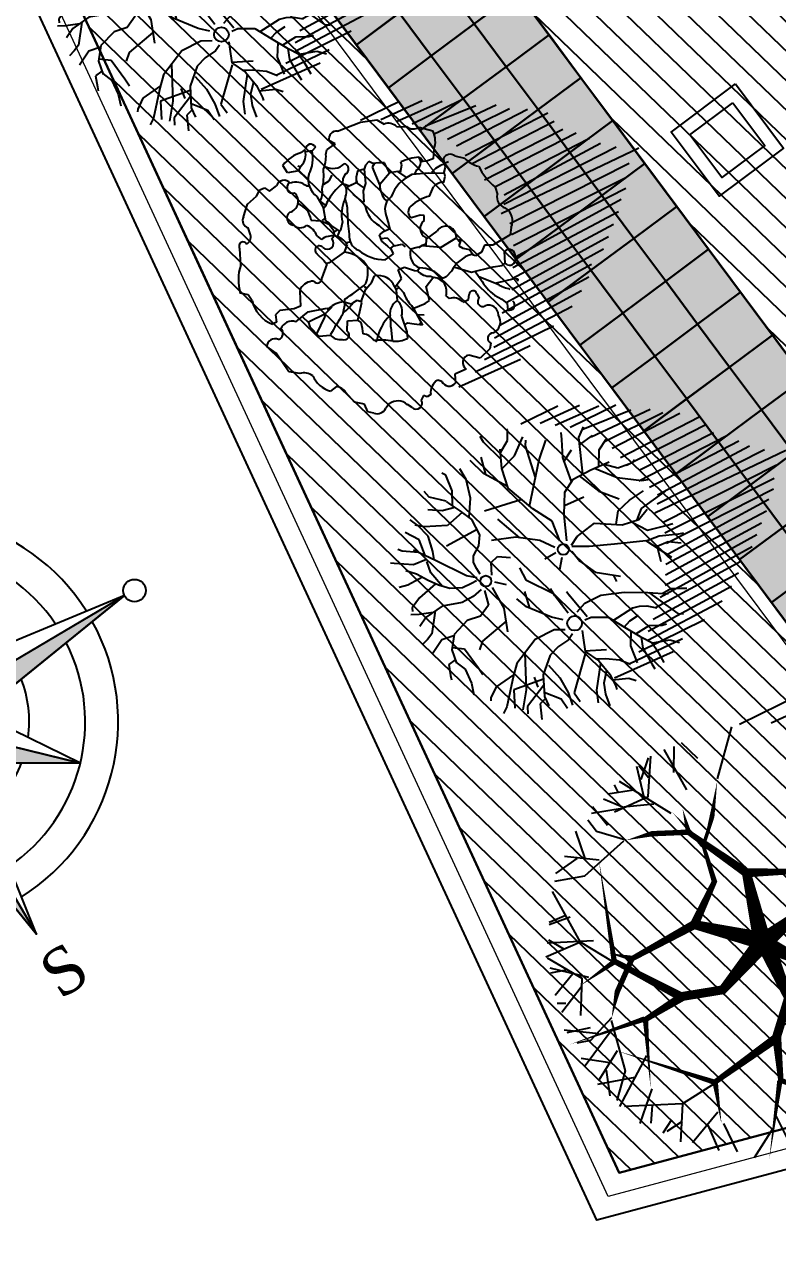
# Model space of a CAD drawing. Header units: millimetres. Extents: x 60.6 to 115.2, y 47.4 to 73.6.
# Drawn here: x 66.14 to 71.77, y 48 to 57.08 of the extents above; entities that cross this region are included whole.
import ezdxf

# ---------------------------------------------------------------- set-up
doc = ezdxf.new("R2010")
doc.units = ezdxf.units.MM
for name, color, linetype in [('3', 4, 'Continuous'), ('bord', 251, 'Continuous'), ('sculptures', 7, 'Continuous'), ('trees', 118, 'Continuous'), ('trees 2', 114, 'Continuous')]:
    doc.layers.add(name, color=color, linetype=linetype)
doc.layers.add('hatch 3', color=7, linetype='Continuous', true_color=0x57792a)
doc.layers.add('paving', color=251, linetype='Continuous', lineweight=30)
doc.styles.get("Standard").update_dxf_attribs({"font": 'arial.ttf'})
doc.linetypes.add('FENCELINE1', pattern='A,6.35,-2.54,[133,ltypeshp.shx,S=2.54,R=0,X=-2.54,Y=0],-2.54,25.4', length=36.83)
pattern_1 = [(136, (-529.26526, -497.64566), (-0.110277016, -0.114195193), [])]

# ---------------------------------------------------------------- blocks, each defined once
blk = doc.blocks.new('ghgh')
at = {"layer": 'paving'}
h = blk.add_hatch(color=9, dxfattribs=at)
h.set_gradient(color1=(183, 211, 215), color2=(232, 241, 242), rotation=45, one_color=1, tint=0.93, name='SPHERICAL')
h.paths.add_polyline_path([(697.662, 576.0504), (698.062, 576.0504), (698.062, 576.4504), (697.662, 576.4504)])
h = blk.add_hatch(color=9, dxfattribs=at)
h.set_gradient(color1=(183, 211, 215), color2=(232, 241, 242), rotation=45, one_color=1, tint=0.93, name='SPHERICAL')
h.paths.add_polyline_path([(698.062, 576.0504), (698.462, 576.0504), (698.462, 576.4504), (698.062, 576.4504)])
h = blk.add_hatch(color=9, dxfattribs=at)
h.set_gradient(color1=(183, 211, 215), color2=(232, 241, 242), rotation=45, one_color=1, tint=0.93, name='SPHERICAL')
h.paths.add_polyline_path([(698.462, 576.0504), (698.862, 576.0504), (698.862, 576.4504), (698.462, 576.4504)])
for points in [[(697.662, 576.0504), (698.062, 576.0504), (698.062, 576.4504), (697.662, 576.4504)], [(698.062, 576.0504), (698.462, 576.0504), (698.462, 576.4504), (698.062, 576.4504)], [(698.462, 576.0504), (698.862, 576.0504), (698.862, 576.4504), (698.462, 576.4504)]]:
    blk.add_lwpolyline(points, close=True, dxfattribs=at)
blk = doc.blocks.new('T55')
at = {"layer": 'trees'}
for points in [[(-0.618, 1.54), (-0.399, 1.959)], [(-0.119, 1.734), (-0.324, 1.962)], [(-0.007, 1.454), (-0.21, 1.991)], [(-0.108, 1.743), (0.054, 1.981)], [(0.361, 1.76), (0.329, 1.949)], [(-0.631, 1.295), (-0.737, 1.846)], [(-0.724, 1.685), (-0.682, 1.887)], [(-0.677, 1.532), (-0.45, 1.924)], [(-0.513, 1.768), (-0.619, 1.911)], [(0.095, 1.679), (0.663, 1.87)], [(-0.964, 1.346), (-0.995, 1.747)], [(-0.696, 1.624), (-0.902, 1.773)], [(0.968, 1.489), (0.961, 1.73)], [(-0.973, 1.536), (-1.192, 1.637)], [(-1.095, 1.411), (-1.062, 1.636)], [(0.802, 1.396), (1.147, 1.603)], [(0.896, 1.573), (0.982, 1.695)], [(1.063, 1.274), (1.192, 1.593)], [(-1.533, 0.84), (-1.45, 1.433)], [(1.097, 0.959), (1.374, 1.422)], [(1.212, 1.332), (1.412, 1.385)], [(1.381, 1.181), (1.462, 1.339)], [(-1.486, 1.114), (-1.669, 1.169)], [(1.13, 1.173), (1.602, 1.163)], [(1.216, 1.158), (1.567, 1.207)], [(1.413, 0.713), (1.675, 1.027)], [(-1.68, 0.686), (-1.82, 0.937)], [(-1.467, 0.6), (-1.754, 1.015)], [(-1.377, 0.647), (-1.947, 0.705)], [(1.531, 0.735), (1.853, 0.684)], [(-1.677, 0.672), (-1.973, 0.59)], [(-1.745, 0.082), (-1.994, 0.461)], [(-1.775, 0.326), (-1.96, 0.483)], [(1.673, 0.292), (1.864, 0.517)], [(1.744, 0.163), (1.921, 0.354)], [(-1.924, 0.05), (-2.033, 0.234)], [(-1.512, 0.018), (-2.053, 0.169)], [(1.595, 0.203), (1.953, 0.099)], [(-1.836, 0.107), (-2.061, -0.012)], [(-1.787, -0.03), (-2.043, 0.097)], [(-1.498, 0.059), (-2.039, -0.116)], [(1.357, 0.073), (1.656, -0.13), (1.894, -0.619)], [(-1.891, -0.069), (-2.019, -0.277)], [(-1.668, -0.007), (-1.83, -0.245)], [(1.656, -0.13), (1.989, -0.009)], [(1.81, -0.069), (1.951, -0.165)], [(-1.823, -0.346), (-2.01, -0.216)], [(1.834, -0.167), (1.981, -0.19)], [(-1.836, -0.249), (-2.008, -0.337)], [(-1.82, -0.245), (-1.979, -0.509)], [(1.781, -0.385), (1.938, -0.331)], [(1.641, -0.45), (1.984, -0.424)], [(1.374, -0.621), (1.912, -0.663)], [(1.606, -0.639), (1.806, -0.932)], [(1.206, -1.053), (1.587, -0.746), (1.871, -0.709)], [(1.651, -0.913), (1.858, -0.784)], [(1.443, -0.888), (1.765, -0.937)], [(1.294, -1.014), (1.692, -1.108)], [(1.573, -0.908), (1.645, -1.169)], [(-1.262, -1.04), (-1.762, -1.112)], [(1.182, -1.059), (1.455, -1.155), (1.529, -1.265)], [(1.367, -1.11), (1.465, -1.421)], [(1.346, -1.206), (1.476, -1.388)], [(-1.364, -1.286), (-1.437, -1.483)], [(-1.055, -1.262), (-1.317, -1.606)], [(-0.792, -1.309), (-0.876, -1.871)], [(0.697, -1.249), (0.648, -1.607), (0.317, -2.038)], [(1.276, -1.331), (0.954, -1.459), (0.908, -1.833)], [(-1.155, -1.438), (-1.378, -1.533)], [(0.919, -1.404), (0.985, -1.771)], [(1.033, -1.434), (1.321, -1.505)], [(-0.596, -1.802), (-0.854, -1.57), (-1.21, -1.697)], [(-0.809, -1.491), (-0.668, -1.742)], [(0.588, -1.501), (0.78, -1.889)], [(0.95, -1.556), (1.199, -1.628)], [(1.227, -1.505), (1.262, -1.581)], [(-0.974, -1.694), (-1.187, -1.71)], [(-1.014, -1.637), (-1.082, -1.765)], [(-0.841, -1.608), (-1.069, -1.78)], [(-0.395, -1.597), (-0.359, -1.883), (-0.425, -1.999)], [(-0.379, -1.616), (0.066, -1.82), (0.225, -2.057)], [(0.648, -1.607), (0.905, -1.851)], [(0.942, -1.631), (1.026, -1.749)], [(-0.853, -1.718), (-0.724, -1.925)], [(-0.667, -1.749), (-0.665, -1.942)], [(-0.663, -1.733), (-0.498, -1.992)], [(-0.453, -1.809), (-0.558, -2.007)], [(-0.125, -1.754), (-0.026, -2.064)], [(0.471, -1.789), (0.616, -1.941)], [(0.772, -1.718), (0.748, -1.887)], [(-0.774, -1.836), (-0.827, -1.901)], [(-0.086, -1.879), (-0.286, -2.061)], [(0.475, -1.832), (0.594, -1.949)], [(-0.055, -1.951), (0.153, -2.079)]]:
    blk.add_lwpolyline(points, dxfattribs=at)
for points in [[(-0.144, 1.061, 0.0504, 0, 0), (0.107, 1.355, 0, 0, 0), (-0.003, 1.448, 0, 0, 0), (0.17, 1.961, 0, 0, 0)], [(-0.043, -0.034, 0.168, 0.084, 0), (0.352, 0.384, 0.084, 0.084, 0), (0.728, 0.426, 0.084, 0.0504, 0), (1.088, 0.624, 0.0504, 0, 0), (1.073, 1.269, 0, 0, 0), (0.714, 1.867, 0, 0, 0)], [(-0.596, 0.897, 0.0504, 0, 0), (-0.609, 1.535, 0, 0, 0), (-0.893, 1.804, 0, 0, 0)], [(-0.002, 0.363, 0.084, 0.0504, 0), (0.553, 0.867, 0.0504, 0, 0), (0.802, 1.396, 0, 0, 0), (0.818, 1.745, 0, 0, 0)], [(-0.023, -0.044, 0.168, 0.084, 0), (-0.013, 0.354, 0.084, 0.084, 0), (-0.106, 0.6, 0.084, 0.0504, 0), (-0.145, 1.05, 0.0504, 0, 0), (-0.637, 1.291, 0, 0, 0), (-1.1, 1.416, 0, 0, 0), (-1.231, 1.522, 0, 0, 0)], [(-0.397, 0.166, 0.084, 0.0504, 0), (-0.601, 0.887, 0.0504, 0, 0), (-0.964, 1.346, 0, 0, 0), (-1.269, 1.516, 0, 0, 0)], [(0.564, 0.867, 0.0504, 0, 0), (1.129, 1.163, 0, 0, 0), (1.244, 1.537, 0, 0, 0)], [(-1.085, 0.349, 0.0504, 0, 0), (-1.237, 0.705, 0, 0, 0), (-1.369, 0.649, 0, 0, 0), (-1.752, 1.032, 0, 0, 0)], [(1.097, 0.618, 0.0504, 0, 0), (1.804, 0.818, 0, 0, 0)], [(-0.023, -0.044, 0.168, 0.084, 0), (-0.564, -0.443, 0.084, 0.0504, 0), (-0.752, -0.041, 0.0504, 0.0336, 0), (-1.076, 0.096, 0.0336, 0.0336, 0), (-1.207, 0.308, 0.0504, 0, 0), (-1.452, 0.583, 0, 0, 0), (-1.89, 0.702, 0, 0, 0)], [(0.742, 0.429, 0.084, 0.0504, 0), (1.351, 0.064, 0.0504, 0, 0), (1.445, -0.895, 0, 0, 0), (1.157, -1.685, 0, 0, 0)], [(-0.043, -0.034, 0.168, 0.084, 0), (-0.394, 0.152, 0.084, 0.084, 0), (-0.656, 0.178, 0.084, 0.0504, 0), (-1.076, 0.344, 0.0504, 0, 0), (-1.511, 0.011, 0, 0, 0), (-1.83, -0.348, 0, 0, 0), (-1.983, -0.418, 0, 0, 0)], [(-1.076, 0.096, 0.0504, 0, 0), (-1.503, 0.076, 0, 0, 0), (-1.771, 0.31, 0, 0, 0), (-2.004, 0.397, 0, 0, 0)], [(1.357, 0.073, 0.0504, 0, 0), (1.684, 0.278, 0, 0, 0), (1.934, 0.21, 0, 0, 0)], [(-0.023, -0.044, 0.168, 0.084, 0), (0.528, -0.21, 0.084, 0.084, 0), (0.732, -0.528, 0.084, 0.0504, 0), (1.07, -0.763, 0.0504, 0, 0), (1.641, -0.462, 0, 0, 0), (2.016, 0.126, 0, 0, 0)], [(-0.043, -0.034, 0.168, 0.084, 0), (0.074, -0.697, 0.084, 0.0504, 0), (-0.37, -0.685, 0.0504, 0.0336, 0), (-0.637, -0.914, 0.0336, 0.0336, 0), (-0.885, -0.938, 0.0504, 0, 0), (-1.241, -1.034, 0, 0, 0), (-1.542, -1.373, 0, 0, 0)], [(-0.564, -0.443, 0.084, 0.0504, 0), (-0.695, -1.089, 0.0504, 0, 0), (-0.875, -1.228, 0, 0, 0), (-1.29, -1.269, 0, 0, 0), (-1.636, -1.233, 0, 0, 0)], [(0.742, -0.54, 0.084, 0.0504, 0), (0.686, -1.248, 0.0504, 0, 0), (-0.13, -1.759, 0, 0, 0), (-0.966, -1.853, 0, 0, 0)], [(0.074, -0.697, 0.084, 0.0504, 0), (0.594, -1.101, 0.0504, 0, 0), (0.638, -1.325, 0, 0, 0), (0.489, -1.715, 0, 0, 0), (0.303, -2.008, 0, 0, 0)], [(1.069, -0.773, 0.0504, 0, 0), (1.563, -1.317, 0, 0, 0)], [(-0.637, -0.914, 0.0504, 0, 0), (-0.809, -1.306, 0, 0, 0), (-1.139, -1.442, 0, 0, 0), (-1.32, -1.611, 0, 0, 0)], [(-0.702, -1.08, 0.0504, 0.0504, 0), (-0.548, -1.398, 0.0504, 0, 0), (-0.395, -1.597, 0, 0, 0), (-0.666, -1.964, 0, 0, 0)], [(0.583, -1.104, 0.0504, 0.0504, 0), (0.936, -1.108, 0.0504, 0, 0), (1.182, -1.059, 0, 0, 0), (1.39, -1.466, 0, 0, 0)], [(0.697, -1.249, 0.0504, 0, 0), (1.026, -1.45, 0, 0, 0), (1.077, -1.704, 0, 0, 0)]]:
    blk.add_lwpolyline(points, format="xyseb", dxfattribs=at)
blk = doc.blocks.new('SHADOW2')
at = {"color": 250}
for p, q in [((6.317, -0.452), (7.12, -1.952)), ((6.379, -1.246), (7.182, -2.834)), ((6.317, -1.864), (7.182, -3.628)), ((6.256, -2.481), (7.243, -4.334)), ((6.194, -3.011), (7.058, -4.951)), ((5.885, -3.364), (7.12, -5.745)), ((5.7, -3.893), (6.996, -6.275)), ((5.453, -4.246), (6.996, -6.98)), ((-3.992, -4.687), (-2.819, -7.069)), ((4.774, -4.863), (6.564, -8.039)), ((5.083, -4.599), (6.873, -7.774)), ((-3.375, -5.304), (-2.264, -7.422)), ((4.157, -5.393), (6.132, -8.921)), ((4.589, -5.393), (6.256, -8.392)), ((-2.881, -5.657), (-1.461, -8.304)), ((-2.387, -6.01), (-0.659, -9.009)), ((-2.017, -6.01), (-0.041, -9.362)), ((3.91, -5.834), (5.947, -9.451)), ((-1.523, -6.186), (0.514, -9.627)), ((-1.029, -6.275), (1.008, -9.715)), ((2.86, -6.098), (5.638, -11.391)), ((3.231, -6.186), (5.638, -10.509)), ((3.601, -6.186), (5.762, -9.892)), ((-0.597, -6.451), (1.626, -10.156)), ((-0.103, -6.628), (2.119, -10.333)), ((0.329, -6.628), (2.613, -10.509)), ((0.761, -6.628), (3.107, -10.686)), ((1.626, -6.628), (4.033, -10.95)), ((2.058, -6.539), (4.465, -10.95)), ((2.49, -6.451), (5.021, -11.038)), ((1.193, -6.716), (3.601, -10.774))]:
    blk.add_line(p, q, dxfattribs=at)
blk = doc.blocks.new('ez-new')
for p, q in [((-1.547, 4.803), (-1.338, 4.846)), ((-1.338, 4.846), (-1.124, 4.651)), ((-1.124, 4.651), (-0.79, 4.72)), ((-0.79, 4.72), (-0.384, 4.543)), ((-0.004, 4.492), (0.124, 4.714)), ((1.324, 4.592), (1.695, 4.691)), ((1.695, 4.691), (2.345, 4.282)), ((-1.898, 4.295), (-1.849, 4.479)), ((2.345, 4.282), (2.729, 4.209)), ((-2.661, 4.094), (-2.481, 4.066)), ((-3.066, 3.423), (-2.983, 3.549)), ((-2.983, 3.549), (-2.854, 3.554)), ((-2.854, 3.554), (-2.847, 3.729)), ((2.765, 3.303), (2.868, 3.433)), ((1.25, 3.164), (0.9, 2.961)), ((0.905, 2.94), (0.9, 2.961)), ((1.656, 2.987), (1.25, 3.164)), ((1.346, 3.118), (1.325, 2.483)), ((1.765, 2.879), (1.656, 2.987)), ((2.169, 3.028), (1.922, 2.542)), ((2.896, 3.091), (2.765, 3.303)), ((2.826, 2.903), (2.896, 3.091)), ((3.832, 2.98), (4.033, 2.848)), ((-3.54, 2.455), (-3.684, 2.73)), ((-3.234, 2.866), (-3.083, 2.876)), ((-0.634, 2.491), (-0.605, 2.562)), ((0.431, 2.603), (0.562, 2.282)), ((1.77, 2.858), (1.351, 2.358)), ((1.922, 2.542), (1.39, 2.171)), ((2.025, 2.78), (1.765, 2.879)), ((2.24, 2.477), (2.402, 2.641)), ((2.402, 2.641), (2.826, 2.903)), ((4.033, 2.848), (4.304, 2.904)), ((-3.822, 2.136), (-3.54, 2.455)), ((-0.876, 1.876), (-1.108, 2.263)), ((-0.107, 2.47), (-0.01, 2.316)), ((-0.01, 2.316), (0.112, 2.145)), ((0.112, 2.145), (0.25, 2.109)), ((0.562, 2.282), (0.25, 2.109)), ((0.25, 2.109), (0.311, 1.817)), ((0.87, 1.846), (0.805, 2.158)), ((1.351, 2.358), (1.24, 2.053)), ((1.344, 2.183), (1.31, 2.241)), ((1.325, 2.483), (1.347, 2.379)), ((1.39, 2.171), (1.327, 2.158)), ((2.464, 2.023), (2.24, 2.477)), ((-1.447, 1.801), (-1.553, 1.996)), ((-1.056, 1.382), (-1.447, 1.801)), ((0.311, 1.817), (0.375, 1.504)), ((0.938, 1.729), (0.683, 1.698)), ((0.955, 1.646), (0.87, 1.846)), ((2.486, 1.919), (2.464, 2.023)), ((4.682, 2.025), (4.94, 1.513)), ((-4.275, 1.172), (-4.102, 1.599)), ((-4.102, 1.599), (-3.702, 1.661)), ((-1.837, 1.372), (-1.57, 1.449)), ((-1.346, 0.996), (-1.837, 1.372)), ((-1.754, 1.39), (-1.762, 1.323)), ((-1.57, 1.449), (-1.345, 1.518)), ((-1.345, 1.518), (-1.296, 1.593)), ((0.375, 1.504), (0.401, 1.487)), ((0.551, 1.497), (0.401, 1.487)), ((0.401, 1.487), (0.429, 1.037)), ((0.65, 1.648), (0.551, 1.497)), ((2, 0.796), (1.964, 1.289)), ((-4.236, 0.985), (-4.275, 1.172)), ((-1.543, 1.107), (-1.743, 1.022)), ((-1.337, 0.954), (-1.624, 0.655)), ((-1.22, 0.913), (-1.346, 0.996)), ((-0.533, 0.642), (-0.707, 0.954)), ((0.429, 1.037), (0.339, 0.735)), ((0.529, 0.97), (0.416, 0.991)), ((4.798, 0.94), (4.966, 0.758)), ((-1.624, 0.655), (-1.723, 0.504)), ((-1.723, 0.504), (-1.424, 0.11)), ((-0.499, 0.475), (-0.788, 0.611)), ((-0.525, 0.6), (-0.574, 0.525)), ((-0.429, 0.555), (-0.533, 0.642)), ((-0.449, 0.55), (-0.531, 0.207)), ((0.339, 0.735), (0.344, 0.497)), ((1.629, 0.176), (1.951, 0.721)), ((1.951, 0.721), (2.005, 0.776)), ((2.147, 0.718), (2, 0.796)), ((2.453, 0.607), (2.147, 0.718)), ((5.264, 0.472), (5.313, 0.025)), ((-2.789, 0.088), (-2.93, -0.072)), ((-2.167, 0.13), (-2.305, 0.166)), ((-1.424, 0.11), (-1.501, -0.254)), ((-0.531, 0.207), (-0.308, -0.029)), ((1.643, -0.104), (1.629, 0.176)), ((2.699, 0.049), (2.515, 0.098)), ((5.313, 0.025), (5.153, -0.356)), ((-4.193, -0.485), (-4.298, -0.289)), ((-3.108, -0.369), (-3.238, -0.266)), ((-2.93, -0.072), (-2.875, -0.234)), ((-1.913, -0.47), (-1.788, -0.335)), ((-1.788, -0.335), (-1.792, -0.315)), ((-1.705, -0.318), (-1.708, -0.406)), ((-1.409, -0.279), (-1.538, -0.284)), ((-0.928, -0.288), (-0.953, -0.38)), ((-0.833, -0.225), (-0.933, -0.267)), ((-0.469, -0.193), (-0.833, -0.225)), ((-0.308, -0.029), (-0.469, -0.193)), ((0.24, -0.155), (0.063, -0.453)), ((1.677, -0.162), (1.602, -0.221)), ((2.042, -0.456), (2.067, -0.364)), ((2.067, -0.364), (2.062, -0.235)), ((2.195, -0.25), (2.141, -0.196)), ((2.213, -0.334), (2.163, -0.409)), ((2.485, -0.495), (2.334, -0.396)), ((3.111, -0.365), (2.807, -0.472)), ((5.153, -0.356), (5.138, -0.598)), ((-3.963, -0.546), (-4.193, -0.485)), ((-3.674, -0.574), (-3.963, -0.546)), ((-1.99, -0.725), (-1.913, -0.47)), ((0.14, -0.719), (-0.068, -0.871)), ((0.063, -0.453), (0.222, -0.593)), ((0.475, -0.867), (0.14, -0.719)), ((0.222, -0.593), (0.16, -0.715)), ((0.356, -0.609), (0.218, -0.573)), ((0.611, -0.687), (0.356, -0.609)), ((0.67, -0.762), (0.475, -0.867)), ((0.775, -0.849), (0.611, -0.687)), ((2.103, -0.748), (2.042, -0.456)), ((2.1, -0.422), (2.08, -0.427)), ((2.347, -0.458), (2.1, -0.422)), ((2.515, -0.532), (2.347, -0.458)), ((2.807, -0.472), (2.485, -0.495)), ((2.648, -0.548), (2.515, -0.532)), ((2.901, -0.931), (2.648, -0.548)), ((2.748, -0.506), (2.703, -0.602)), ((4.808, -0.688), (4.668, -0.956)), ((5.013, -0.733), (4.808, -0.688)), ((5.138, -0.598), (5.013, -0.733)), ((-3.567, -0.986), (-4.074, -1.374)), ((-4.027, -0.973), (-4.073, -0.96)), ((-2.924, -0.94), (-3.571, -0.965)), ((-2.636, -0.968), (-3.234, -1.439)), ((-2.752, -1.035), (-3.025, -0.874)), ((-2.043, -0.888), (-2.636, -0.968)), ((-0.714, -1.113), (-1.343, -1.331)), ((-0.856, -1.164), (-0.766, -1.385)), ((-0.73, -1.139), (-0.801, -1.218)), ((-0.648, -1.013), (-0.73, -1.139)), ((-0.643, -1.034), (-0.714, -1.113)), ((-0.585, -1), (-0.643, -1.034)), ((-0.419, -0.857), (-0.585, -1)), ((-0.068, -0.871), (-0.206, -0.834)), ((0.519, -1.185), (0.713, -0.97)), ((0.607, -1.297), (0.519, -1.185)), ((0.903, -1.149), (0.668, -1.067)), ((0.713, -0.97), (0.775, -0.849)), ((2.852, -1.006), (2.872, -0.893)), ((2.857, -1.136), (2.852, -1.006)), ((2.881, -1.044), (2.994, -1.064)), ((3.258, -1.183), (2.901, -0.931)), ((2.994, -1.064), (3.086, -1.088)), ((-4.212, -1.337), (-4.199, -1.4)), ((-4.137, -1.387), (-4.212, -1.337)), ((-4.199, -1.4), (-4.137, -1.387)), ((-4.074, -1.374), (-4.137, -1.387)), ((-3.504, -1.604), (-3.566, -1.725)), ((-3.234, -1.439), (-3.504, -1.604)), ((-2.673, -1.736), (-2.54, -1.535)), ((-2.54, -1.535), (-2.39, -1.525)), ((-2.256, -1.65), (-2.427, -1.555)), ((-2.026, -1.602), (-2.256, -1.65)), ((-1.872, -1.614), (-2.026, -1.602)), ((-1.849, -1.827), (-1.872, -1.614)), ((-1.343, -1.331), (-1.678, -1.813)), ((-0.783, -1.41), (-0.989, -1.779)), ((-0.766, -1.385), (-0.716, -1.418)), ((0.868, -1.612), (0.607, -1.297)), ((1.745, -1.648), (1.619, -1.566)), ((1.886, -2.011), (1.704, -1.657)), ((2.159, -1.758), (1.745, -1.648)), ((2.363, -1.586), (2.337, -1.461)), ((3.731, -1.368), (3.652, -1.406)), ((3.779, -1.597), (4.181, -1.753)), ((4.176, -1.732), (4.501, -1.513)), ((4.501, -1.513), (4.752, -1.678)), ((-3.658, -1.701), (-3.566, -1.725)), ((-3.566, -1.725), (-3.384, -2.079)), ((-2.921, -2.114), (-2.662, -1.995)), ((-2.662, -1.995), (-2.673, -1.736)), ((-1.787, -1.814), (-1.849, -1.827)), ((-1.699, -1.817), (-1.841, -1.76)), ((-1.577, -1.988), (-1.699, -1.817)), ((-0.437, -1.926), (-0.361, -2.084)), ((-0.361, -2.084), (-0.24, -2.037)), ((-0.24, -2.037), (0.001, -1.835)), ((1.134, -2.057), (1.017, -2.016)), ((1.916, -2.265), (1.886, -2.011)), ((2.221, -2.159), (2.341, -2.003)), ((2.449, -1.894), (2.328, -2.049)), ((2.549, -1.96), (2.42, -1.965)), ((2.688, -2.106), (2.633, -1.943)), ((3.091, -1.848), (3.072, -2.07)), ((3.207, -1.672), (3.091, -1.848)), ((4.181, -1.753), (4.174, -1.929)), ((4.207, -1.878), (4.269, -1.865)), ((-3.326, -2.676), (-2.921, -2.114)), ((1.454, -2.448), (1.315, -2.933)), ((1.933, -2.871), (1.445, -2.406)), ((2.157, -2.694), (1.916, -2.265)), ((2.2, -2.163), (1.928, -2.111)), ((2.179, -2.167), (2.2, -2.163)), ((2.238, -2.242), (2.179, -2.167)), ((2.301, -2.338), (2.221, -2.159)), ((2.344, -2.546), (2.301, -2.338)), ((2.681, -2.281), (2.688, -2.106)), ((4.215, -2.442), (4.044, -2.564)), ((4.348, -2.349), (4.269, -2.496)), ((-3.253, -2.922), (-3.326, -2.676)), ((-0.264, -2.76), (-0.258, -3.107)), ((1.917, -3.004), (1.933, -2.871)), ((2.113, -3.007), (2.167, -2.844)), ((2.157, -2.694), (2.344, -2.546)), ((2.167, -2.844), (2.157, -2.694)), ((3.59, -2.789), (3.446, -3.036)), ((3.556, -2.622), (3.59, -2.789)), ((3.987, -2.707), (4.04, -2.543)), ((0.079, -3.472), (0.586, -3.193)), ((0.516, -3.381), (0.511, -3.252)), ((0.727, -3.033), (1.066, -3.094)), ((0.982, -3.111), (1.034, -3.361)), ((1.066, -3.094), (1.012, -3.148)), ((1.066, -3.094), (1.315, -2.933)), ((1.315, -2.933), (1.605, -3.178)), ((1.959, -2.996), (2.113, -3.007)), ((3.437, -2.994), (3.413, -3.086)), ((3.413, -3.086), (3.655, -3.101)), ((3.446, -3.036), (3.459, -3.099)), ((-0.523, -3.401), (-0.48, -3.609)), ((-0.48, -3.609), (-0.392, -3.721)), ((-0.4, -3.68), (0.079, -3.472)), ((-0.392, -3.721), (-0.357, -3.888)), ((0.286, -3.842), (0.477, -3.716)), ((1.034, -3.361), (1.114, -3.432)), ((3.524, -3.52), (2.931, -4.121)), ((-2.19, -3.963), (-2.363, -3.76)), ((-0.285, -4.026), (-0.377, -4.11)), ((-0.357, -3.888), (-0.294, -3.984)), ((-0.294, -3.984), (-0.176, -4.133)), ((0.14, -3.981), (0.286, -3.842)), ((0.247, -4.285), (0.14, -3.981)), ((0.57, -3.849), (0.423, -3.77)), ((2.931, -4.121), (2.449, -4.417)), ((-0.496, -4.374), (-0.83, -4.443)), ((1.722, -4.48), (1.427, -4.628)), ((2.449, -4.417), (2.16, -4.389)), ((1.023, -4.777), (0.539, -4.855))]:
    blk.add_line(p, q)
for centre, major_axis, start_param, end_param in [((-1.512, 4.467), (-0.239, 0.239), -0.683251, 0.749833), ((0.262, 3.792), (-0.659, 0.659), -1.524637, -0.636745), ((0.995, 4.97), (-0.354, 0.354), 2.144279, 3.071574), ((-2.326, 4.526), (-0.343, 0.343), 2.02986, 3.431962), ((-0.14, 4.913), (-0.313, 0.313), 1.772976, 2.668862), ((2.473, 4.104), (-0.196, 0.196), 2.309364, 4.317498), ((-2.728, 3.898), (-0.146, 0.146), -1.112427, 1.74185), ((2.614, 3.663), (-0.159, 0.159), -0.032795, 2.0117), ((-3.47, 3.162), (-0.34, 0.34), 3.290672, 4.500364), ((2.133, 3.432), (-0.287, 0.287), 2.446873, 3.975718), ((2.908, 2.267), (-0.825, 0.825), 4.584476, 5.53218), ((-3.414, 2.651), (-0.198, 0.198), -1.483996, 0.502716), ((0.472, 2.767), (-0.12, 0.12), -0.776563, 2.111846), ((0.707, 2.564), (-0.312, 0.312), -1.239133, -0.221365), ((-21.422, 5.376), (-15.881, 15.881), 3.783215, 3.818298), ((-1.822, 4.735), (1.804, 1.804), 4.20039, 4.456491), ((-0.26, 2.903), (-0.325, 0.325), 1.718953, 2.695622), ((3.089, 1.862), (-1.132, 1.132), 4.029468, 4.636164), ((-3.866, 1.872), (-0.189, 0.189), 3.017638, 5.331378), ((-0.879, 1.448), (0.615, 0.615), 1.082347, 1.673227), ((-2.052, 2.093), (-1.041, 1.041), 3.528831, 4.200766), ((0.418, 2.593), (-0.713, 0.713), 2.89758, 3.480494), ((0.302, 2.257), (-0.875, 0.875), 1.098921, 1.421671), ((1.889, 1.442), (-0.888, 0.888), 0.261009, 0.620716), ((1.936, 2.009), (-0.394, 0.394), 2.808507, 3.765213), ((-0.59, 1.406), (-0.33, 0.33), 0.837574, 2.10307), ((-1.143, 1.248), (-0.372, 0.372), 3.333541, 4.474968), ((6.286, -1.89), (-4.523, 4.523), 0.199821, 0.34149), ((2.099, 1.371), (-0.112, 0.112), -1.319101, 1.332533), ((5.032, 1.118), (-0.208, 0.208), 0.174289, 1.433897), ((4.878, 1.392), (0.0964, 0.0964), 3.234994, 6.597892), ((-4.233, 0.8), (-0.13, 0.13), 2.751171, 5.510919), ((-1.849, -0.447), (-1.059, 1.059), 4.71097, 5.064848), ((1.79, 0.97), (-0.91, 0.91), 0.873311, 1.326908), ((-3.851, 0.35), (-0.296, 0.296), 0.052426, 1.793355), ((-0.008, 0.98), (-0.423, 0.423), 1.576872, 2.987093), ((2.429, 0.459), (-0.106, 0.106), 1.865465, 5.340227), ((4.998, 0.492), (-0.189, 0.189), 3.849432, 5.617121), ((-2.606, 0.49), (-0.312, 0.312), 1.928707, 3.104714), ((-1.687, 0.175), (-0.341, 0.341), 0.878819, 2.67093), ((0.817, -1.435), (-0.993, 0.993), -1.065399, -0.362392), ((1.278, 1.12), (-0.71, 0.71), 1.728082, 2.690928), ((1.99, 0.38), (-0.421, 0.421), 1.734548, 3.433512), ((2.281, 0.126), (-0.152, 0.152), -1.155539, 1.986053), ((3.133, 0.464), (-0.425, 0.425), 1.547131, 2.420384), ((3.486, -0.3), (-0.251, 0.251), -1.089774, 0.303712), ((3.671, -0.193), (-0.173, 0.173), 3.407691, 5.823433), ((-4.279, -0.471), (-0.129, 0.129), -0.676686, 2.049914), ((-3.768, 0.125), (-0.235, 0.235), 1.183994, 3.146992), ((-3.392, -0.202), (0.118, 0.118), 5.10682, 8.049077), ((-3.002, -0.283), (-0.0965, 0.0965), 1.471503, 4.292345), ((-1.378, 0.573), (-0.738, 0.738), 1.939748, 2.776195), ((-1.16, -0.691), (-0.34, 0.34), -1.278574, -0.243999), ((-0.926, -0.887), (-0.359, 0.359), 3.987511, 5.549724), ((1.222, -0.6), (-0.364, 0.364), 4.205705, 5.53211), ((2.412, -0.176), (-0.165, 0.165), 0.335893, 2.01373), ((3.688, -0.021), (-0.476, 0.476), 1.323255, 2.438339), ((4.124, -0.618), (-0.274, 0.274), -0.113995, 2.030291), ((-4.085, -2.313), (-1.264, 1.264), -1.420372, -1.017318), ((-3.125, -0.658), (-0.804, 0.804), 3.059432, 3.868053), ((-1.517, -2.635), (2.757, 2.757), 5.901734, 6.090362), ((1.179, -1.447), (-0.819, 0.819), 3.915113, 4.574518), ((-3.781, -2.087), (-0.807, 0.807), -0.970316, -0.568723), ((0.85, -2.064), (-0.648, 0.648), 4.501698, 5.440167), ((2.973, -0.779), (-0.68, 0.68), 1.129137, 1.610831), ((0.787, -0.996), (-1.467, 1.467), 3.452632, 3.859459), ((3.753, -1.122), (-0.472, 0.472), 0.733933, 1.350038), ((3.099, -1.891), (-0.513, 0.513), 4.103099, 5.276206), ((3.885, -0.837), (-0.391, 0.391), 2.073353, 3.123949), ((4.135, -1.132), (-0.141, 0.141), 3.433988, 6.245283), ((4.389, -0.981), (-0.198, 0.198), 1.914925, 4.015356), ((-0.733, -1.758), (-0.241, 0.241), 3.411134, 5.447791), ((0.488, -1.951), (-0.36, 0.36), 3.394501, 4.654109), ((2.749, -1.605), (-0.273, 0.273), 0.734295, 2.005674), ((5.255, -1.073), (-1.489, 1.489), 0.979953, 1.308997), ((-3.653, -1.9), (-0.141, 0.141), -0.757785, 1.655851), ((-3.58, -2.023), (0.144, 0.144), 2.500343, 5.21975), ((-1.336, -1.735), (-0.247, 0.247), 1.594689, 3.799883), ((-0.044, -2.082), (-0.177, 0.177), 3.485819, 5.318268), ((0.395, -3.031), (-0.864, 0.864), 4.463402, 4.848404), ((4.955, -1.855), (-0.81, 0.81), 0.706039, 1.430442), ((4.652, -2.119), (-0.364, 0.364), 0.406039, 1.492994), ((3.496, -1.378), (-0.914, 0.914), 3.075997, 3.692102), ((-1.14, -1.613), (-1.02, 1.02), 3.008425, 3.516503), ((-0.423, -2.293), (-0.956, 0.956), 3.198989, 3.989314), ((2.814, -2.411), (-0.132, 0.132), 0.013963, 2.570861), ((3.374, -2.796), (-0.395, 0.395), -0.851585, 0.413911), ((4.493, -2.123), (-0.751, 0.751), 0.787745, 1.274362), ((4.104, -2.57), (-0.128, 0.128), 1.644857, 4.349113), ((-2.705, -2.916), (-0.388, 0.388), 0.795537, 2.191665), ((-0.7, -2.975), (-0.326, 0.326), 2.749095, 3.636987), ((0.903, -1.377), (-1.367, 1.367), 2.728012, 2.934173), ((3.422, -3.258), (-0.199, 0.199), 2.727933, 4.520044), ((-2.72, -3.812), (-0.256, 0.256), 4.071245, 5.70452), ((-0.724, -3.359), (-0.529, 0.529), 2.996213, 3.694904), ((0.756, -3.571), (-0.216, 0.216), 0.115179, 1.863725), ((-0.519, -1.936), (1.566, 1.566), 4.462575, 4.756103), ((-2.769, -6.051), (-1.532, 1.532), -1.478166, -1.055981), ((-0.426, -4.133), (-0.177, 0.177), 2.072869, 3.927459), ((-1.199, -5.278), (-0.646, 0.646), -1.202083, -0.580086), ((1.073, -4.222), (-0.586, 0.586), 0.861564, 1.655722), ((1.869, -4.084), (-0.299, 0.299), 2.00254, 3.117957), ((1.32, -4.962), (-0.248, 0.248), -1.093483, 0.228604)]:
    blk.add_ellipse(centre, major_axis=major_axis, ratio=1, start_param=start_param, end_param=end_param)
blk = doc.blocks.new('t61')
at = {"color": 86, "linetype": 'Continuous'}
for p, q in [((0.02, 0.4213), (0.0243, 0.4853)), ((0.0243, 0.4853), (0.0252, 0.4981)), ((-0.0478, 0.4405), (-0.0558, 0.4687)), ((-0.0111, 0.4117), (-0.0006, 0.4469)), ((0.0608, 0.4055), (0.0656, 0.4591)), ((0.0656, 0.4591), (0.0705, 0.4732)), ((0.1022, 0.403), (0.1266, 0.4495)), ((-0.1457, 0.4033), (-0.1466, 0.4309)), ((-0.1238, 0.4264), (-0.1358, 0.4251)), ((-0.0903, 0.4014), (-0.1238, 0.4264)), ((-0.0219, 0.3917), (-0.0478, 0.4405)), ((-0.0324, 0.3723), (-0.0111, 0.4117)), ((0.0374, 0.3782), (0.02, 0.4213)), ((0.0339, 0.3489), (0.0687, 0.4219)), ((0.1149, 0.3732), (0.15, 0.4072)), ((0.1463, 0.3864), (0.1518, 0.4155)), ((0.15, 0.4072), (0.1694, 0.4328)), ((-0.2289, 0.3755), (-0.2452, 0.3912)), ((-0.2094, 0.3611), (-0.2289, 0.3755)), ((-0.1546, 0.3796), (-0.1851, 0.4005)), ((-0.1174, 0.3261), (-0.1546, 0.3796)), ((-0.1387, 0.3567), (-0.1457, 0.4033)), ((-0.0436, 0.3482), (-0.0903, 0.4014)), ((-0.0519, 0.3257), (-0.0071, 0.3639)), ((-0.0481, 0.3386), (-0.0324, 0.3723)), ((-0.0071, 0.3639), (0.0305, 0.3771)), ((0.0502, 0.3831), (0.1022, 0.403)), ((0.0644, 0.3569), (0.1149, 0.3732)), ((0.15, 0.3089), (0.1463, 0.3864)), ((0.199, 0.3268), (0.203, 0.3742)), ((0.2313, 0.3134), (0.2442, 0.3694)), ((0.2442, 0.3694), (0.2639, 0.3857)), ((-0.2295, 0.3271), (-0.2763, 0.3579)), ((-0.2165, 0.2875), (-0.2295, 0.3271)), ((-0.1336, 0.3494), (-0.2094, 0.3611)), ((-0.1057, 0.2599), (-0.1174, 0.3261)), ((-0.0595, 0.3005), (-0.0481, 0.3386)), ((-0.017, 0.2458), (0.0339, 0.3489)), ((0.0357, 0.3528), (0.0644, 0.3569)), ((0.2106, 0.2843), (0.199, 0.3268)), ((0.3175, 0.314), (0.3249, 0.3271)), ((-0.3487, 0.2983), (-0.3622, 0.2951)), ((-0.3117, 0.3044), (-0.3487, 0.2983)), ((-0.2966, 0.2829), (-0.3117, 0.3044)), ((-0.2633, 0.2944), (-0.3077, 0.2791)), ((-0.2116, 0.2868), (-0.2633, 0.2944)), ((-0.2556, 0.2933), (-0.2593, 0.2525)), ((-0.1651, 0.2429), (-0.2116, 0.2868)), ((-0.0567, 0.2592), (-0.0595, 0.3005)), ((0.1367, 0.2104), (0.0816, 0.3124)), ((0.1939, 0.26), (0.15, 0.3089)), ((0.1987, 0.2669), (0.2211, 0.2996)), ((0.2162, 0.2925), (0.2652, 0.2932)), ((0.2211, 0.2996), (0.2301, 0.3117)), ((0.2652, 0.2932), (0.3175, 0.314)), ((-0.3271, 0.2502), (-0.3733, 0.2288)), ((-0.3036, 0.2805), (-0.3271, 0.2502)), ((-0.2593, 0.2525), (-0.3216, 0.2064)), ((-0.1509, 0.199), (-0.1651, 0.2429)), ((-0.0853, 0.2237), (-0.1057, 0.2599)), ((-0.0428, 0.2285), (-0.0567, 0.2592)), ((-0.0231, 0.2095), (-0.017, 0.2458)), ((0.17, 0.2275), (0.1987, 0.2669)), ((0.2415, 0.2323), (0.3034, 0.2467)), ((0.3034, 0.2467), (0.3388, 0.2679)), ((-0.3733, 0.2288), (-0.4121, 0.2205)), ((-0.3216, 0.2064), (-0.3453, 0.1913)), ((-0.2344, 0.1923), (-0.2627, 0.2025)), ((-0.0625, 0.1963), (-0.0853, 0.2237)), ((-0.0338, 0.2124), (-0.0428, 0.2285)), ((-0.0118, 0.2001), (0.0058, 0.2115)), ((0.0058, 0.2115), (0.0277, 0.2217)), ((0.0277, 0.2217), (0.049, 0.2217)), ((0.049, 0.2217), (0.0825, 0.2048)), ((0.0825, 0.2048), (0.1195, 0.2016)), ((0.1195, 0.2016), (0.17, 0.2275)), ((0.1766, 0.2365), (0.2415, 0.2323)), ((0.3228, 0.1891), (0.3662, 0.2333)), ((-0.4223, 0.1641), (-0.4321, 0.1647)), ((-0.3856, 0.1468), (-0.4223, 0.1641)), ((-0.168, 0.1141), (-0.2344, 0.1923)), ((-0.114, 0.1724), (-0.1509, 0.199)), ((-0.0657, 0.1854), (-0.114, 0.1724)), ((-0.015, 0.1615), (0.0274, 0.1634)), ((0.0274, 0.1634), (0.0468, 0.1426)), ((0.1118, 0.0815), (0.101, 0.1625)), ((0.2364, 0.0617), (0.1977, 0.1859)), ((0.2798, 0.1088), (0.3228, 0.1891)), ((0.32, 0.1807), (0.3773, 0.1971)), ((0.3694, 0.1307), (0.4272, 0.1884)), ((0.4272, 0.1884), (0.4463, 0.2003)), ((-0.4528, 0.1112), (-0.4746, 0.1228)), ((-0.3456, 0.0887), (-0.3856, 0.1468)), ((-0.0554, 0.16), (-0.1244, 0.1209)), ((-0.0369, 0.1529), (-0.0459, 0.1132)), ((0.0468, 0.1426), (0.0443, 0.0988)), ((0.1099, 0.0681), (0.1712, 0.1417)), ((0.2744, 0.1071), (0.3403, 0.1285)), ((0.3387, 0.1284), (0.3819, 0.0859)), ((0.3403, 0.1285), (0.4041, 0.1333)), ((0.3929, 0.1325), (0.4333, 0.1096)), ((-0.3964, 0.0885), (-0.4574, 0.0847)), ((-0.3483, 0.0895), (-0.4528, 0.1112)), ((-0.3608, -0.0107), (-0.3964, 0.0885)), ((-0.3086, 0.0779), (-0.3527, 0.0907)), ((-0.1244, 0.1209), (-0.2036, 0.1087)), ((0.1004, 0.0017), (0.1118, 0.0815)), ((0.2057, 0.0251), (0.2744, 0.1071)), ((0.3819, 0.0859), (0.445, 0.0587)), ((0.4333, 0.1096), (0.4681, 0.1096)), ((0.4681, 0.1096), (0.4709, 0.1112)), ((-0.4512, 0.0427), (-0.4762, 0.0417)), ((-0.3961, 0.0472), (-0.4629, 0.0587)), ((-0.3808, -0.0118), (-0.4512, 0.0427)), ((-0.274, 0.0516), (-0.3961, 0.0472)), ((-0.2289, 0.0174), (-0.3086, 0.0779)), ((-0.154, -0.0367), (-0.1198, 0.0459)), ((-0.1245, 0.0345), (-0.0687, 0.051)), ((-0.1198, 0.0459), (-0.0939, 0.0779)), ((-0.0769, -0.044), (-0.033, 0.0459)), ((-0.033, 0.0459), (0.0092, 0.0686)), ((0.3098, 0.0161), (0.4152, 0.0488)), ((0.4152, 0.0488), (0.4343, 0.0478)), ((-0.4429, 0.0011), (-0.4947, -0.0047)), ((-0.4252, -0.017), (-0.4429, 0.0011)), ((-0.3539, 0.0206), (-0.3869, 0.0078)), ((-0.1962, -0.0457), (-0.2289, 0.0174)), ((0.0769, -0.0481), (0.1004, 0.0017)), ((0.1648, -0.0396), (0.2057, 0.0251)), ((0.2145, 0.0356), (0.369, 0.004)), ((0.369, 0.004), (0.4343, -0.0188)), ((-0.4186, -0.014), (-0.4494, -0.0281)), ((-0.4042, -0.0132), (-0.4263, -0.0691)), ((-0.3462, -0.0098), (-0.4186, -0.014)), ((-0.3145, -0.0268), (-0.3558, -0.0643)), ((-0.2803, -0.0332), (-0.3462, -0.0098)), ((-0.2516, -0.0604), (-0.2803, -0.0332)), ((-0.1629, -0.0759), (-0.154, -0.0367)), ((-0.0835, -0.0479), (-0.0604, -0.0342)), ((0.0596, -0.0511), (0.0388, -0.0153)), ((0.0993, -0.0645), (0.1648, -0.0396)), ((-0.4263, -0.0691), (-0.4568, -0.0899)), ((-0.3558, -0.0643), (-0.4053, -0.0924)), ((-0.2292, -0.0941), (-0.2516, -0.0604)), ((-0.196, -0.083), (-0.1962, -0.0457)), ((-0.1407, -0.0924), (-0.0835, -0.0479)), ((0.0443, -0.0715), (0.0028, -0.0633)), ((0.0999, -0.0886), (0.1863, -0.0787)), ((0.1863, -0.0787), (0.2612, -0.0816)), ((0.2164, -0.0798), (0.2461, -0.1443)), ((0.2969, -0.1041), (0.3764, -0.0748)), ((0.3628, -0.0784), (0.4025, -0.104)), ((0.3764, -0.0748), (0.4367, -0.071)), ((0.4367, -0.071), (0.4595, -0.0687)), ((-0.4053, -0.0924), (-0.4472, -0.1072)), ((-0.4056, -0.112), (-0.4352, -0.1328)), ((-0.2758, -0.1495), (-0.4056, -0.112)), ((-0.2095, -0.1074), (-0.2292, -0.0941)), ((-0.0805, -0.0955), (-0.1525, -0.1555)), ((-0.0693, -0.087), (-0.0832, -0.0976)), ((0.0647, -0.1051), (0.032, -0.1309)), ((0.0818, -0.1049), (0.0822, -0.1619)), ((0.0852, -0.1036), (0.1136, -0.1229)), ((0.2612, -0.0816), (0.3043, -0.1088)), ((0.3043, -0.1088), (0.3357, -0.168)), ((-0.2683, -0.1485), (-0.2997, -0.194)), ((-0.2233, -0.1424), (-0.2683, -0.1485)), ((-0.2665, -0.1483), (-0.2615, -0.2199)), ((-0.1988, -0.1385), (-0.2233, -0.1424)), ((-0.1633, -0.1482), (-0.1543, -0.169)), ((-0.1366, -0.1224), (-0.1075, -0.1475)), ((-0.1075, -0.1475), (-0.0807, -0.2007)), ((0.032, -0.1309), (-0.0043, -0.1828)), ((0.1136, -0.1229), (0.1586, -0.1802)), ((0.315, -0.1289), (0.2643, -0.1943)), ((0.3217, -0.1417), (0.4432, -0.1283)), ((0.4183, -0.1302), (0.4494, -0.1735)), ((0.4432, -0.1283), (0.4786, -0.144)), ((-0.397, -0.1869), (-0.4389, -0.1921)), ((-0.3069, -0.2), (-0.397, -0.1869)), ((-0.2997, -0.194), (-0.3444, -0.2311)), ((-0.293, -0.1842), (-0.2914, -0.217)), ((-0.1543, -0.169), (-0.154, -0.225)), ((-0.0807, -0.2007), (-0.0708, -0.2782)), ((-0.0043, -0.1828), (-0.0176, -0.2664)), ((0.0822, -0.1619), (0.0893, -0.2465)), ((0.1586, -0.1802), (0.1528, -0.2718)), ((0.2643, -0.1943), (0.2393, -0.2616)), ((0.341, -0.1804), (0.3101, -0.2551)), ((0.3357, -0.168), (0.3619, -0.2292)), ((0.3468, -0.194), (0.4022, -0.1953)), ((0.4022, -0.1953), (0.437, -0.2193)), ((-0.4109, -0.2161), (-0.4488, -0.2308)), ((-0.3733, -0.2113), (-0.4109, -0.2161)), ((-0.3444, -0.2311), (-0.3841, -0.2507)), ((-0.3315, -0.2204), (-0.3733, -0.2113)), ((-0.3622, -0.2399), (-0.3567, -0.2945)), ((-0.2914, -0.217), (-0.2966, -0.2644)), ((-0.154, -0.225), (-0.1879, -0.2792)), ((-0.0137, -0.2418), (-0.036, -0.2532)), ((0.3544, -0.2117), (0.3419, -0.2574)), ((-0.3841, -0.2507), (-0.3943, -0.2539)), ((-0.2966, -0.2644), (-0.3105, -0.3)), ((-0.1879, -0.2792), (-0.2184, -0.3314)), ((-0.1872, -0.2781), (-0.1663, -0.2974)), ((-0.165, -0.2426), (-0.1235, -0.3074)), ((-0.0708, -0.2782), (-0.0727, -0.3576)), ((0.0893, -0.2465), (0.101, -0.3503)), ((0.1528, -0.2718), (0.1706, -0.3269)), ((0.154, -0.2518), (0.1993, -0.2584)), ((0.1993, -0.2584), (0.2341, -0.2961)), ((0.3101, -0.2551), (0.2997, -0.3359)), ((0.3419, -0.2574), (0.36, -0.3058)), ((-0.3567, -0.2945), (-0.3644, -0.3189)), ((-0.2495, -0.2997), (-0.3059, -0.3224)), ((-0.2008, -0.3013), (-0.2495, -0.2997)), ((-0.2103, -0.3175), (-0.1823, -0.3618)), ((-0.1663, -0.2974), (-0.1482, -0.3259)), ((-0.1235, -0.3074), (-0.118, -0.3295)), ((0.1627, -0.3025), (0.1346, -0.3567)), ((0.169, -0.322), (0.2067, -0.3362)), ((0.2341, -0.2961), (0.2658, -0.3426)), ((0.36, -0.3058), (0.3696, -0.3134)), ((-0.2572, -0.3407), (-0.3096, -0.3708)), ((-0.2205, -0.3354), (-0.2572, -0.3407)), ((-0.2184, -0.3314), (-0.2421, -0.3775)), ((-0.1823, -0.3618), (-0.1811, -0.405)), ((-0.0729, -0.3602), (-0.1417, -0.4566)), ((-0.117, -0.3535), (-0.1229, -0.3871)), ((-0.118, -0.3295), (-0.117, -0.3535)), ((-0.0727, -0.3576), (-0.0767, -0.4249)), ((0.101, -0.3503), (0.0453, -0.4364)), ((0.0999, -0.3521), (0.1164, -0.3948)), ((0.1346, -0.3567), (0.15, -0.4182)), ((0.1706, -0.3269), (0.2048, -0.3548)), ((0.2067, -0.3362), (0.2643, -0.4162)), ((0.2997, -0.3359), (0.3037, -0.3583)), ((-0.3096, -0.3708), (-0.3256, -0.3804)), ((-0.2627, -0.3868), (-0.3049, -0.4108)), ((-0.2378, -0.369), (-0.2627, -0.3868)), ((-0.24, -0.3735), (-0.2298, -0.4307)), ((0.0755, -0.3897), (0.0308, -0.4009)), ((0.0813, -0.3882), (0.0973, -0.4249)), ((0.1164, -0.3948), (0.1229, -0.4601)), ((-0.2298, -0.4307), (-0.2384, -0.463)), ((-0.1811, -0.405), (-0.1768, -0.4198)), ((-0.0755, -0.4048), (-0.0591, -0.4339)), ((-0.0591, -0.4339), (-0.0585, -0.4665)), ((0.0973, -0.4249), (0.0924, -0.4678)), ((0.15, -0.4182), (0.1565, -0.4406)), ((-0.1417, -0.4566), (-0.1429, -0.4761)), ((-0.0585, -0.4665), (-0.0576, -0.4864)), ((0.1229, -0.4601), (0.126, -0.4774))]:
    blk.add_line(p, q, dxfattribs=at)
at = {"color": 33, "linetype": 'Continuous'}
for centre, radius in [((-0.0342, 0.1812), 0.0181), ((0.0707, -0.0764), 0.0183), ((-0.1747, -0.114), 0.0244)]:
    blk.add_circle(centre, radius, dxfattribs=at)
blk = doc.blocks.new('555')
h = blk.add_hatch(color=15)
h.set_gradient(color1=(191, 83, 69), color2=(212, 139, 130), one_color=1, tint=0.67, name='SPHERICAL')
h.paths.add_polyline_path([(-2987.825, -2205.539), (-2987.864, -2216.069), (-2986.473, -2214.757)])
h = blk.add_hatch(color=15)
h.set_gradient(color1=(191, 83, 69), color2=(212, 139, 130), one_color=1, tint=0.67, name='SPHERICAL')
h.paths.add_polyline_path([(-2993.214, -2210.814), (-2988.975, -2213.359), (-2989.215, -2214.744)])
edge = h.paths.add_edge_path(flags=17)
edge.add_line((-2993.214, -2210.814), (-2988.975, -2213.359))
h = blk.add_hatch(color=15)
h.set_gradient(color1=(191, 83, 69), color2=(212, 139, 130), one_color=1, tint=0.67, name='SPHERICAL')
h.paths.add_polyline_path([(-2986.473, -2214.757), (-2982.54, -2210.809), (-2985.143, -2214.951)])
h = blk.add_hatch(color=15)
h.set_gradient(color1=(191, 83, 69), color2=(212, 139, 130), one_color=1, tint=0.67, name='SPHERICAL')
h.paths.add_polyline_path([(-2998.658, -2216.012), (-2989.215, -2214.744), (-2987.867, -2216.069)])
h = blk.add_hatch(color=15)
h.set_gradient(color1=(191, 83, 69), color2=(212, 139, 130), one_color=1, tint=0.67, name='SPHERICAL')
h.paths.add_polyline_path([(-2987.864, -2216.069), (-2987.908, -2226.659), (-2989.278, -2217.407)])
h = blk.add_hatch(color=15)
h.set_gradient(color1=(191, 83, 69), color2=(212, 139, 130), one_color=1, tint=0.67, name='SPHERICAL')
h.paths.add_polyline_path([(-2987.867, -2216.069), (-2977.223, -2216.108), (-2986.471, -2217.441)])
h = blk.add_hatch(color=15)
h.set_gradient(color1=(191, 83, 69), color2=(212, 139, 130), one_color=1, tint=0.67, name='SPHERICAL')
h.paths.add_polyline_path([(-2993.248, -2221.289), (-2989.278, -2217.407), (-2990.633, -2217.206)])
h = blk.add_hatch(color=15)
h.set_gradient(color1=(191, 83, 69), color2=(212, 139, 130), one_color=1, tint=0.67, name='SPHERICAL')
h.paths.add_polyline_path([(-2986.471, -2217.441), (-2986.688, -2218.832), (-2982.519, -2221.324)])
at = {"color": 7}
for p, q in [((-2987.825, -2205.539), (-2989.178, -2214.739)), ((-2987.825, -2205.539), (-2987.867, -2216.069)), ((-2986.473, -2214.757), (-2987.825, -2205.539)), ((-2993.214, -2210.814), (-2987.867, -2216.069)), ((-2993.214, -2210.814), (-2990.58, -2214.927)), ((-2993.214, -2210.814), (-2988.975, -2213.359)), ((-2986.652, -2213.532), (-2982.534, -2210.799)), ((-2982.534, -2210.799), (-2983.755, -2212.742)), ((-2983.878, -2212.938), (-2985.143, -2214.951)), ((-2989.178, -2214.739), (-2998.658, -2216.012)), ((-2977.223, -2216.108), (-2986.473, -2214.757)), ((-2998.658, -2216.012), (-2989.278, -2217.407)), ((-2998.658, -2216.012), (-2987.867, -2216.069)), ((-2987.867, -2216.069), (-2989.278, -2217.407)), ((-2987.867, -2216.069), (-2987.908, -2226.659)), ((-2987.867, -2216.069), (-2982.519, -2221.324)), ((-2987.867, -2216.069), (-2977.223, -2216.108)), ((-2986.471, -2217.441), (-2977.223, -2216.108)), ((-2990.633, -2217.206), (-2993.248, -2221.289)), ((-2993.248, -2221.289), (-2989.278, -2217.407)), ((-2989.278, -2217.407), (-2987.908, -2226.659)), ((-2987.908, -2226.659), (-2986.471, -2217.441)), ((-2982.519, -2221.324), (-2985.18, -2217.255)), ((-2989.078, -2218.755), (-2993.248, -2221.289)), ((-2982.519, -2221.324), (-2986.79, -2218.771))]:
    blk.add_line(p, q, dxfattribs=at)
for points in [[(-2987.825, -2205.539), (-2987.864, -2216.069), (-2986.473, -2214.757), (-2987.825, -2205.539)], [(-2993.214, -2210.814), (-2988.975, -2213.359), (-2989.215, -2214.744), (-2993.214, -2210.814)], [(-2986.473, -2214.757), (-2982.54, -2210.809), (-2985.143, -2214.951), (-2986.473, -2214.757)], [(-2998.658, -2216.012), (-2989.215, -2214.744), (-2987.867, -2216.069), (-2998.658, -2216.012)], [(-2987.864, -2216.069), (-2987.908, -2226.659), (-2989.278, -2217.407), (-2987.864, -2216.069)], [(-2987.867, -2216.069), (-2977.223, -2216.108), (-2986.471, -2217.441), (-2987.867, -2216.069)], [(-2993.248, -2221.289), (-2989.278, -2217.407), (-2990.633, -2217.206), (-2993.248, -2221.289)], [(-2986.471, -2217.441), (-2986.688, -2218.832), (-2982.519, -2221.324), (-2986.471, -2217.441)]]:
    blk.add_lwpolyline(points, dxfattribs=at)
for centre in [(-2999.154, -2216.072), (-2976.74, -2216.147)]:
    blk.add_circle(centre, 0.48, dxfattribs=at)
for centre, radius, start, end in [((-2987.867, -2216.069), 8.896, 91.2833, 177.9885), ((-2987.873, -2216.085), 8.911, 1.4857, 88.1438), ((-2987.882, -2216.07), 7.497, 92.9848, 176.1753), ((-2987.894, -2216.095), 7.523, 3.4156, 86.0673), ((-2987.845, -2216.071), 5.056, 99.0375, 128.8405), ((-2987.867, -2216.069), 5.05, 50.1645, 80.2391), ((-2987.845, -2216.071), 5.056, 142.1167, 170.4152), ((-2987.845, -2216.071), 5.056, 8.9385, 38.3024), ((-2987.867, -2216.069), 8.896, 181.4528, 268.1116), ((-2987.864, -2216.03), 7.538, 183.5643, 266.1646), ((-2987.867, -2216.069), 8.896, 271.2818, 358.1211), ((-2987.845, -2216.071), 5.056, 189.1828, 217.2861), ((-2987.915, -2216.055), 7.531, 273.3838, 356.106), ((-2987.845, -2216.071), 5.056, 321.4347, 350.3285), ((-2987.845, -2216.071), 5.056, 230.376, 259.8213), ((-2988.173, -2215.517), 5.694, 280.6424, 307.6668)]:
    blk.add_arc(centre, radius, start, end, dxfattribs=at)
at = {"color": 7, "insert": (-2988.704, -2202.046), "char_height": 2, "width": 10.35111, "attachment_point": 1}
blk.add_mtext('{\\fTimes New Roman|b0|i0|c0|p18;N}', dxfattribs=at)
at = {"color": 7, "insert": (-2988.565, -2227.628), "char_height": 2, "width": 10.35111, "attachment_point": 1, "rotation": 2.2259}
blk.add_mtext('{\\fTimes New Roman|b0|i0|c0|p18;S}', dxfattribs=at)

msp = doc.modelspace()

# ---------------------------------------------------------------- hatches: boundary and pattern name
at = {"layer": 'hatch 3', "linetype": 'Continuous'}
h = msp.add_hatch(dxfattribs=at)
h.set_pattern_fill('ANSI31', color=256, scale=0.05, angle=91, style=0)
h.set_pattern_definition(pattern_1)
h.paths.add_polyline_path([(72.6791, 51.4727), (72.5186, 51.3533), (73.9739, 49.3973), (71.8361, 48.8254), (70.5853, 48.4908), (68.5714, 52.8425), (67.4442, 55.2783), (65.359, 59.7842), (64.1587, 62.378), (63.4893, 63.8244), (64.5927, 62.3413), (65.3888, 61.2713), (68.3356, 57.3106), (70.992, 53.7403)])
h = msp.add_hatch(dxfattribs=at)
h.set_pattern_fill('ANSI31', color=256, scale=0.05, angle=91, style=0)
h.set_pattern_definition(pattern_1)
h.paths.add_polyline_path([(73.8252, 52.3253), (73.6419, 52.189), (69.3694, 57.9315), (71.7391, 59.6946), (73.4239, 53.7427), (73.7266, 52.6734)])

# ---------------------------------------------------------------- linework, layer by layer
at = {"layer": '3', "color": 251, "linetype": 'Continuous', "lineweight": 18}
msp.add_line((74.7184, 48.5643), (63.2572, 63.9689), dxfattribs=at)
msp.add_lwpolyline([(74.1742, 49.2956), (70.5021, 48.3133), (62.2503, 66.1446)], dxfattribs=at)
at = {"layer": 'bord', "color": 7, "linetype": 'FENCELINE1', "ltscale": 0.04}
msp.add_lwpolyline([(74.1666, 49.1383), (70.419, 48.1358), (62.085, 66.1446)], dxfattribs=at)
at = {"layer": 'hatch 3', "linetype": 'Continuous'}
for points in [[(72.6791, 51.4727), (72.5186, 51.3533), (73.9739, 49.3973), (71.8361, 48.8254), (70.5853, 48.4908), (68.5714, 52.8425), (67.4442, 55.2783), (65.359, 59.7842), (64.1587, 62.378), (63.4893, 63.8244), (64.5927, 62.3413), (65.3888, 61.2713), (68.3356, 57.3106), (70.992, 53.7403), (72.6791, 51.4727)], [(73.8252, 52.3253), (73.6419, 52.189), (69.3694, 57.9315), (71.7391, 59.6946), (73.4239, 53.7427), (73.7266, 52.6734), (73.8252, 52.3253)]]:
    msp.add_lwpolyline(points, close=True, dxfattribs=at)
at = {"layer": 'paving', "color": 139}
for p, q in [((72.6791, 51.4727), (63.4893, 63.8244)), ((73.6419, 52.189), (69.3694, 57.9315))]:
    msp.add_line(p, q, dxfattribs=at)
msp.add_lwpolyline([(73.9739, 49.3973), (70.5853, 48.4908), (62.4156, 66.1446)], dxfattribs=at)
at = {"layer": 'sculptures', "color": 1}
msp.add_lwpolyline([(71.4541, 56.6351), (71.8137, 56.1549), (71.3335, 55.7952), (70.9738, 56.2755)], close=True, dxfattribs=at)
at = {"layer": 'sculptures'}
msp.add_lwpolyline([(71.434, 56.4951), (71.6737, 56.175), (71.3536, 55.9352), (71.1138, 56.2554)], close=True, dxfattribs=at)

# ---------------------------------------------------------------- block references
at = {"xscale": 2.25, "yscale": 2.25, "zscale": 2.25, "rotation": 90}
for p in [(67.3537, 57.3978), (69.9955, 52.994)]:
    msp.add_blockref('t61', p, dxfattribs=at)
at = {"color": 7, "xscale": 0.174210916699462, "yscale": 0.174210916699462, "zscale": 0.174210916699462, "rotation": 30.80509187167871}
msp.add_blockref('555', (314.6592, 650.0279), dxfattribs=at)
at = {"layer": 'paving', "color": 139, "rotation": 36.64966881999626}
for p in [(-147.258, -821.6859), (-147.0193, -822.0068), (-146.7805, -822.3277), (-146.5417, -822.6486), (-146.303, -822.9696), (-146.0642, -823.2905), (-145.8254, -823.6114), (-145.5867, -823.9323), (-145.3479, -824.2532), (-145.1091, -824.5742), (-144.8704, -824.8951), (-144.6316, -825.216), (-144.3928, -825.5369), (-144.154, -825.8578), (-143.9153, -826.1788)]:
    msp.add_blockref('ghgh', p, dxfattribs=at)
at = {"layer": 'trees'}
for p, xscale, yscale, zscale, rotation in [((67.0837, 57.3527), 0.1816539283088449, 0.1816539283088449, 0.1816539283088449, 87.88648265636695), ((68.52, 55.1629), 0.190771200000087, 0.190771200000087, 0.190771200000087, 87.88648265638462), ((69.7255, 52.9489), 0.1816539283088449, 0.1816539283088449, 0.1816539283088449, 87.88648265636695), ((71.2816, 49.9703), 0.2980800000001647, 0.2980800000001647, 0.2980800000001647, 87.88648265638344)]:
    msp.add_blockref('SHADOW2', p, dxfattribs=dict(at, xscale=xscale, yscale=yscale, zscale=zscale, rotation=rotation))
at = {"layer": 'trees 2'}
for name, p, xscale, yscale, zscale, rotation in [('ez-new', (68.8685, 55.2679), 0.2183999999999961, 0.2183999999999961, 0.2183999999999961, 155.999999999997), ('T55', (71.6823, 50.1796), 0.7999999999999642, 0.7999999999999642, 0.7999999999999642, 246.5597868477932)]:
    msp.add_blockref(name, p, dxfattribs=dict(at, xscale=xscale, yscale=yscale, zscale=zscale, rotation=rotation))

doc.saveas('drawing.dxf')
